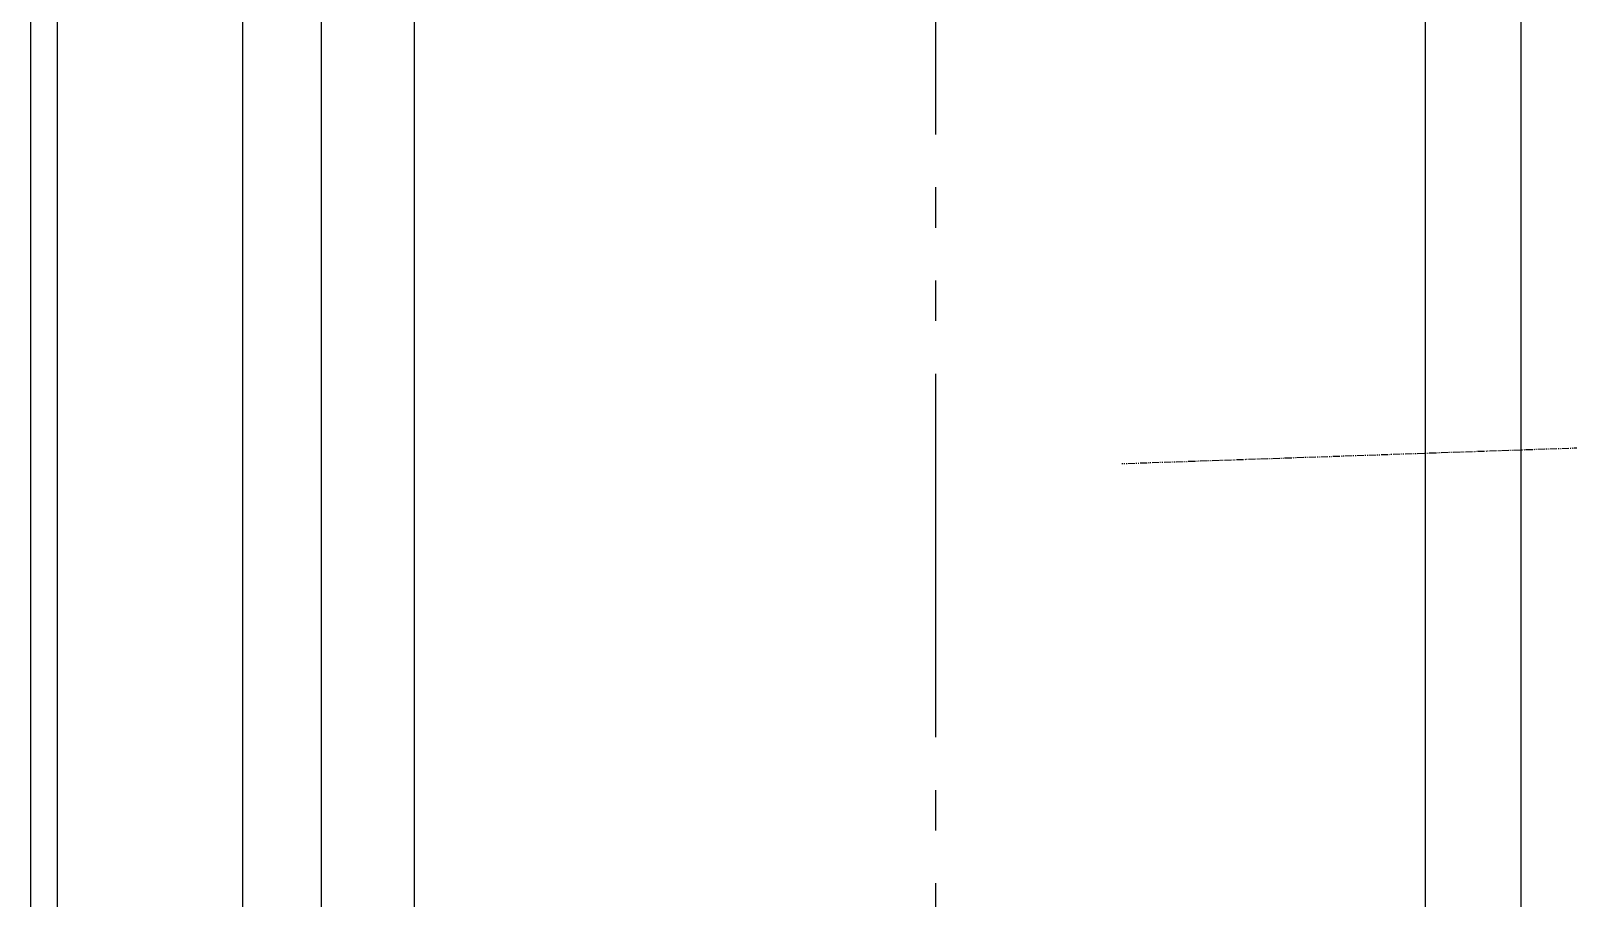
# Model space of a CAD drawing. Extents: x 53504 to 217282, y 25397 to 142583.
# Drawn here: x 140287 to 141626, y 131803 to 132559 of the extents above; entities that cross this region are included whole.
import ezdxf

# ---------------------------------------------------------------- set-up
doc = ezdxf.new("R2010")
doc.units = 0
doc.header["$LTSCALE"] = 250
doc.linetypes.add('PHANTOM', pattern=[2.1, 1.25, -0.2, 0.125, -0.2, 0.125, -0.2])
doc.layers.get('0').update_dxf_attribs({"linetype": 'CONTINUOUS'})
doc.layers.add('A0CO1', color=1, linetype='CONTINUOUS')
doc.layers.add('S0PH1', color=1, linetype='PHANTOM')

# ---------------------------------------------------------------- blocks, each defined once
blk = doc.blocks.new('ROR')
at = {"color": 0, "linetype": 'ByBlock'}
for p, q in [((426.4417, -425), (426.4417, 1720)), ((-788.00005, -315), (-788.00005, 1667)), ((-765.0706, 1654.5), (-765.0706, -302.5)), ((-603.57508, 1654.5), (-603.57508, -302.5)), ((-534.85454, -302.5), (-534.85454, 1617)), ((-454, 1455), (-454, -210))]:
    blk.add_line(p, q, dxfattribs=at)
blk = doc.blocks.new('DYSE')
at = {"color": 0, "linetype": 'ByBlock'}
blk.add_line((-430, -1037.5), (-430, 1037.5), dxfattribs=at)

msp = doc.modelspace()

# ---------------------------------------------------------------- linework, layer by layer
at = {"layer": 'S0PH1', "color": 0}
for p in [(141075.287, 134881.061), (141075.287, 133310.023)]:
    msp.add_line(p, (141075.287, 130493.793), dxfattribs=at)
at = {"layer": 'S0PH1', "color": 0, "ltscale": 0.02}
msp.add_line((145761.281, 132338.107), (141237.385, 132181.552), dxfattribs=at)

# ---------------------------------------------------------------- block references
at = {"layer": 'A0CO1', "color": 0}
for name, p in [('ROR', (141075.287, 131545.943)), ('DYSE', (142015.287, 132208.473))]:
    msp.add_blockref(name, p, dxfattribs=at)

doc.saveas('drawing.dxf')
